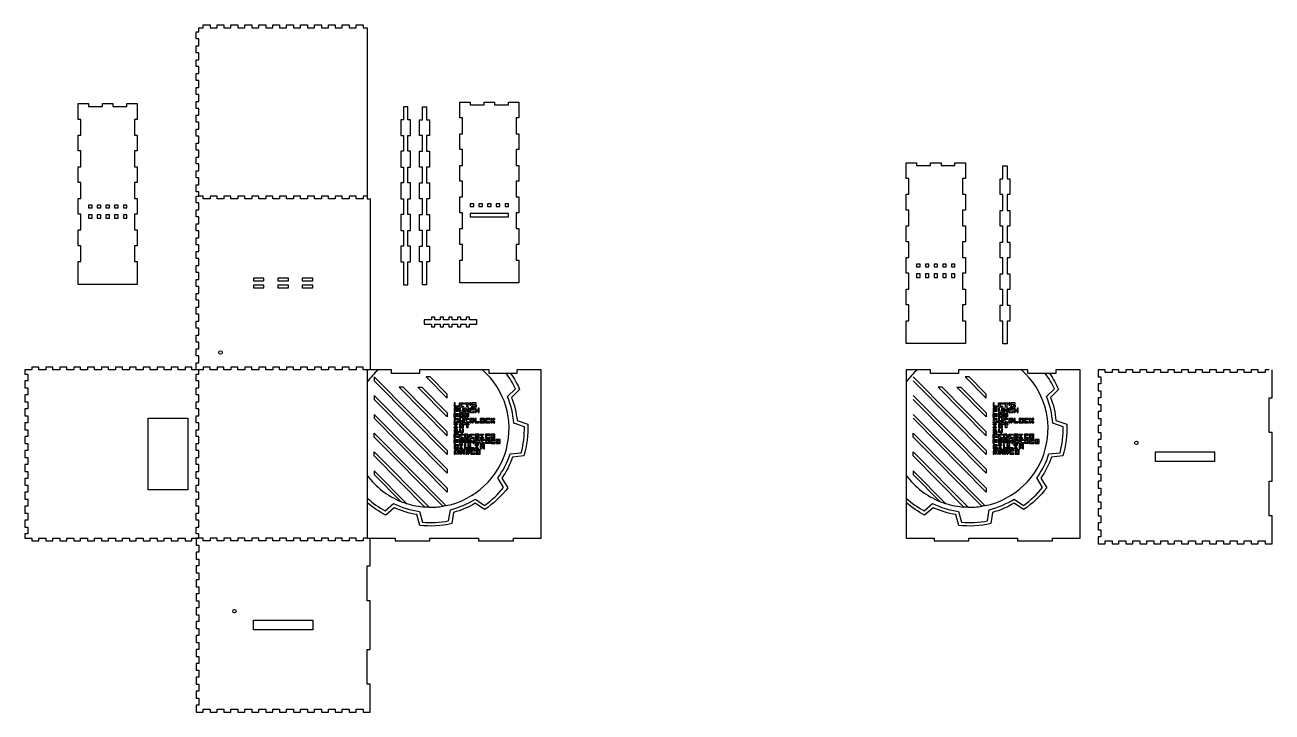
# Model space of a CAD drawing. Header units: millimetres. Extents: x 229 to 2022, y 191 to 1179.
import ezdxf

# ---------------------------------------------------------------- set-up
doc = ezdxf.new("R2010")
doc.units = ezdxf.units.MM
doc.header["$MEASUREMENT"] = 0
doc.layers.add('ENGRAVE', color=1, linetype='Continuous')
doc.layers.add('INCISIONE', color=3, linetype='Continuous')
doc.layers.add('TAGLIO', color=6, linetype='Continuous', true_color=0xff00ff)

msp = doc.modelspace()

# ---------------------------------------------------------------- linework, layer by layer
at = {"layer": 'ENGRAVE'}
for points in [[(846.2, 635.8), (846.2, 629.8), (852.2, 629.8), (852.2, 631.3), (847.7, 631.3), (847.7, 635.8), (846.2, 635.8)], [(846.2, 628.3), (846.2, 622.3), (847.7, 622.3), (847.7, 623.8), (852.2, 623.8), (852.2, 628.3), (846.2, 628.3)], [(849.2, 626.8), (849.2, 628.3)], [(849.7, 626.8), (849.7, 628.3)], [(853.7, 628.3), (853.7, 622.3), (859.7, 622.3), (859.7, 628.3), (858.2, 628.3), (858.2, 623.8), (855.2, 623.8), (855.2, 628.3), (853.7, 628.3)], [(861.2, 634.3), (861.2, 635.8), (867.2, 635.8), (867.2, 634.3), (865.7, 634.3), (865.7, 629.8), (864.2, 629.8), (864.2, 634.3), (861.2, 634.3)], [(861.2, 628.3), (861.2, 622.3), (862.7, 622.3), (862.7, 625.3), (864.2, 625.3), (864.2, 623.8), (865.7, 623.8), (865.7, 622.3), (867.2, 622.3), (867.2, 628.3), (865.7, 628.3), (865.7, 625.3), (864.2, 625.3), (864.2, 626.8), (862.7, 626.8), (862.7, 628.3), (861.2, 628.3)], [(868.7, 635.8), (868.7, 632.8), (870.2, 632.8), (870.2, 635.8), (868.7, 635.8)], [(868.7, 628.3), (868.7, 622.3), (874.7, 622.3), (874.7, 623.8), (870.2, 623.8), (870.2, 626.8), (874.7, 626.8), (874.7, 628.3), (868.7, 628.3)], [(876.2, 632.8), (877.7, 632.8), (877.7, 629.8), (871.7, 629.8), (871.7, 631.3), (876.2, 631.3), (876.2, 632.8)], [(876.2, 628.3), (876.2, 622.3), (877.7, 622.3), (877.7, 623.8), (880.7, 623.8), (880.7, 622.3), (882.2, 622.3), (882.2, 628.3), (880.7, 628.3), (880.7, 625.3), (877.7, 625.3), (877.7, 628.3), (876.2, 628.3)], [(1620.7, 635.8), (1620.7, 629.8), (1626.7, 629.8), (1626.7, 631.3), (1622.2, 631.3), (1622.2, 635.8), (1620.7, 635.8)], [(1620.7, 628.3), (1620.7, 622.3), (1622.2, 622.3), (1622.2, 623.8), (1626.7, 623.8), (1626.7, 628.3), (1620.7, 628.3)], [(1623.7, 626.8), (1623.7, 628.3)], [(1624.2, 626.8), (1624.2, 628.3)], [(1628.2, 628.3), (1628.2, 622.3), (1634.2, 622.3), (1634.2, 628.3), (1632.7, 628.3), (1632.7, 623.8), (1629.7, 623.8), (1629.7, 628.3), (1628.2, 628.3)], [(1635.7, 634.3), (1635.7, 635.8), (1641.7, 635.8), (1641.7, 634.3), (1640.2, 634.3), (1640.2, 629.8), (1638.7, 629.8), (1638.7, 634.3), (1635.7, 634.3)], [(1635.7, 628.3), (1635.7, 622.3), (1637.2, 622.3), (1637.2, 625.3), (1638.7, 625.3), (1638.7, 623.8), (1640.2, 623.8), (1640.2, 622.3), (1641.7, 622.3), (1641.7, 628.3), (1640.2, 628.3), (1640.2, 625.3), (1638.7, 625.3), (1638.7, 626.8), (1637.2, 626.8), (1637.2, 628.3), (1635.7, 628.3)], [(1643.2, 635.8), (1643.2, 632.8), (1644.7, 632.8), (1644.7, 635.8), (1643.2, 635.8)], [(1643.2, 628.3), (1643.2, 622.3), (1649.2, 622.3), (1649.2, 623.8), (1644.7, 623.8), (1644.7, 626.8), (1649.2, 626.8), (1649.2, 628.3), (1643.2, 628.3)], [(1650.7, 632.8), (1652.2, 632.8), (1652.2, 629.8), (1646.2, 629.8), (1646.2, 631.3), (1650.7, 631.3), (1650.7, 632.8)], [(1650.7, 628.3), (1650.7, 622.3), (1652.2, 622.3), (1652.2, 623.8), (1655.2, 623.8), (1655.2, 622.3), (1656.7, 622.3), (1656.7, 628.3), (1655.2, 628.3), (1655.2, 625.3), (1652.2, 625.3), (1652.2, 628.3), (1650.7, 628.3)], [(846.2, 620.8), (852.2, 620.8), (852.2, 619.3), (847.7, 619.3), (847.7, 617.8), (852.2, 617.8), (852.2, 616.3), (847.7, 616.3), (847.7, 614.8), (846.2, 614.8), (846.2, 620.8)], [(850.7, 610.3), (852.2, 610.3), (852.2, 607.3), (846.2, 607.3), (846.2, 608.8), (850.7, 608.8), (850.7, 610.3)], [(847.7, 625.3), (850.7, 625.3), (850.7, 626.8), (847.7, 626.8), (847.7, 625.3)], [(853.7, 620.8), (853.7, 614.8), (859.7, 614.8), (859.7, 620.8), (853.7, 620.8)], [(853.7, 613.3), (853.7, 607.3), (855.2, 607.3), (855.2, 608.8), (858.2, 608.8), (858.2, 607.3), (859.7, 607.3), (859.7, 613.3), (858.2, 613.3), (858.2, 610.3), (855.2, 610.3), (855.2, 613.3), (853.7, 613.3)], [(856.7, 619.3), (856.7, 620.8)], [(857.2, 619.3), (857.2, 620.8)], [(861.2, 620.8), (861.2, 614.8), (862.7, 614.8), (862.7, 616.3), (864.2, 616.3), (864.2, 614.8), (865.7, 614.8), (865.7, 616.3), (867.2, 616.3), (867.2, 620.8), (861.2, 620.8)], [(864.2, 619.3), (864.2, 620.8)], [(864.7, 619.3), (864.7, 620.8)], [(868.7, 613.3), (868.7, 607.3), (870.2, 607.3), (870.2, 608.8), (871.7, 608.8), (871.7, 607.3), (873.2, 607.3), (873.2, 608.8), (874.7, 608.8), (874.7, 613.3), (868.7, 613.3)], [(871.7, 611.8), (871.7, 613.3)], [(872.2, 611.8), (872.2, 613.3)], [(876.2, 613.3), (876.2, 607.3), (882.2, 607.3), (882.2, 608.8), (877.7, 608.8), (877.7, 613.3), (876.2, 613.3)], [(883.7, 613.3), (883.7, 607.3), (889.7, 607.3), (889.7, 613.3), (883.7, 613.3)], [(886.7, 611.8), (886.7, 613.3)], [(887.2, 611.8), (887.2, 613.3)], [(891.2, 613.3), (891.2, 607.3), (897.2, 607.3), (897.2, 608.8), (892.7, 608.8), (892.7, 611.8), (897.2, 611.8), (897.2, 613.3), (891.2, 613.3)], [(1620.7, 620.8), (1626.7, 620.8), (1626.7, 619.3), (1622.2, 619.3), (1622.2, 617.8), (1626.7, 617.8), (1626.7, 616.3), (1622.2, 616.3), (1622.2, 614.8), (1620.7, 614.8), (1620.7, 620.8)], [(1625.2, 610.3), (1626.7, 610.3), (1626.7, 607.3), (1620.7, 607.3), (1620.7, 608.8), (1625.2, 608.8), (1625.2, 610.3)], [(1622.2, 625.3), (1625.2, 625.3), (1625.2, 626.8), (1622.2, 626.8), (1622.2, 625.3)], [(1628.2, 620.8), (1628.2, 614.8), (1634.2, 614.8), (1634.2, 620.8), (1628.2, 620.8)], [(1628.2, 613.3), (1628.2, 607.3), (1629.7, 607.3), (1629.7, 608.8), (1632.7, 608.8), (1632.7, 607.3), (1634.2, 607.3), (1634.2, 613.3), (1632.7, 613.3), (1632.7, 610.3), (1629.7, 610.3), (1629.7, 613.3), (1628.2, 613.3)], [(1631.2, 619.3), (1631.2, 620.8)], [(1631.7, 619.3), (1631.7, 620.8)], [(1635.7, 620.8), (1635.7, 614.8), (1637.2, 614.8), (1637.2, 616.3), (1638.7, 616.3), (1638.7, 614.8), (1640.2, 614.8), (1640.2, 616.3), (1641.7, 616.3), (1641.7, 620.8), (1635.7, 620.8)], [(1638.7, 619.3), (1638.7, 620.8)], [(1639.2, 619.3), (1639.2, 620.8)], [(1643.2, 613.3), (1643.2, 607.3), (1644.7, 607.3), (1644.7, 608.8), (1646.2, 608.8), (1646.2, 607.3), (1647.7, 607.3), (1647.7, 608.8), (1649.2, 608.8), (1649.2, 613.3), (1643.2, 613.3)], [(1646.2, 611.8), (1646.2, 613.3)], [(1646.7, 611.8), (1646.7, 613.3)], [(1650.7, 613.3), (1650.7, 607.3), (1656.7, 607.3), (1656.7, 608.8), (1652.2, 608.8), (1652.2, 613.3), (1650.7, 613.3)], [(1658.2, 613.3), (1658.2, 607.3), (1664.2, 607.3), (1664.2, 613.3), (1658.2, 613.3)], [(1661.2, 611.8), (1661.2, 613.3)], [(1661.7, 611.8), (1661.7, 613.3)], [(1665.7, 613.3), (1665.7, 607.3), (1671.7, 607.3), (1671.7, 608.8), (1667.2, 608.8), (1667.2, 611.8), (1671.7, 611.8), (1671.7, 613.3), (1665.7, 613.3)], [(846.2, 598.3), (846.2, 592.3), (852.2, 592.3), (852.2, 595.3), (850.7, 595.3), (850.7, 593.8), (847.7, 593.8), (847.7, 596.8), (849.2, 596.8), (849.2, 595.3), (850.7, 595.3), (850.7, 596.8), (850.7, 598.3), (846.2, 598.3)], [(853.7, 605.8), (853.7, 599.8), (859.7, 599.8), (859.7, 605.8), (853.7, 605.8)], [(853.7, 598.3), (853.7, 593.8), (856.7, 593.8), (856.7, 592.3), (858.2, 592.3), (858.2, 593.8), (859.7, 593.8), (859.7, 598.3), (858.2, 598.3), (858.2, 595.3), (855.2, 595.3), (855.2, 598.3), (853.7, 598.3)], [(856.7, 604.3), (856.7, 605.8)], [(857.2, 604.3), (857.2, 605.8)], [(861.2, 604.3), (861.2, 605.8), (867.2, 605.8), (867.2, 604.3), (865.7, 604.3), (865.7, 599.8), (864.2, 599.8), (864.2, 604.3), (861.2, 604.3)], [(1620.7, 598.3), (1620.7, 592.3), (1626.7, 592.3), (1626.7, 595.3), (1625.2, 595.3), (1625.2, 593.8), (1622.2, 593.8), (1622.2, 596.8), (1623.7, 596.8), (1623.7, 595.3), (1625.2, 595.3), (1625.2, 596.8), (1625.2, 598.3), (1620.7, 598.3)], [(1628.2, 605.8), (1628.2, 599.8), (1634.2, 599.8), (1634.2, 605.8), (1628.2, 605.8)], [(1628.2, 598.3), (1628.2, 593.8), (1631.2, 593.8), (1631.2, 592.3), (1632.7, 592.3), (1632.7, 593.8), (1634.2, 593.8), (1634.2, 598.3), (1632.7, 598.3), (1632.7, 595.3), (1629.7, 595.3), (1629.7, 598.3), (1628.2, 598.3)], [(1631.2, 604.3), (1631.2, 605.8)], [(1631.7, 604.3), (1631.7, 605.8)], [(1635.7, 604.3), (1635.7, 605.8), (1641.7, 605.8), (1641.7, 604.3), (1640.2, 604.3), (1640.2, 599.8), (1638.7, 599.8), (1638.7, 604.3), (1635.7, 604.3)], [(846.2, 590.8), (852.2, 590.8), (852.2, 589.3), (847.7, 589.3), (847.7, 587.8), (852.2, 587.8), (852.2, 586.3), (847.7, 586.3), (847.7, 584.8), (846.2, 584.8), (846.2, 590.8)], [(846.2, 583.3), (852.2, 583.3), (852.2, 581.8), (847.7, 581.8), (847.7, 580.3), (852.2, 580.3), (852.2, 578.8), (847.7, 578.8), (847.7, 577.3), (846.2, 577.3), (846.2, 583.3)], [(852.2, 575.8), (846.2, 575.8), (846.2, 569.8), (852.2, 569.8), (852.2, 572.8), (850.7, 572.8), (850.7, 571.3), (847.7, 571.3), (847.7, 574.3), (852.2, 574.3), (852.2, 575.8)], [(853.7, 583.3), (853.7, 577.3), (855.2, 577.3), (855.2, 578.8), (856.7, 578.8), (856.7, 577.3), (858.2, 577.3), (858.2, 578.8), (859.7, 578.8), (859.7, 583.3), (853.7, 583.3)], [(856.7, 581.8), (856.7, 583.3)], [(857.2, 581.8), (857.2, 583.3)], [(861.2, 590.8), (861.2, 584.8), (865.7, 584.8), (865.7, 586.3), (867.2, 586.3), (867.2, 589.3), (865.7, 589.3), (865.7, 590.8), (861.2, 590.8)], [(861.2, 575.9), (861.2, 569.9), (867.2, 569.9), (867.2, 575.9), (865.7, 575.9), (865.7, 571.4), (862.7, 571.4), (862.7, 575.9), (861.2, 575.9)], [(865.7, 589.3), (862.7, 589.3), (862.7, 586.3), (865.7, 586.3), (865.7, 589.3)], [(862.7, 580.3), (862.7, 580.3), (865.7, 580.3), (865.7, 581.8), (862.7, 581.8), (862.7, 580.3)], [(864.2, 581.8), (864.2, 583.3)], [(864.7, 581.8), (864.7, 583.3)], [(868.7, 583.3), (868.7, 577.3), (870.2, 577.3), (870.2, 580.3), (871.7, 580.3), (871.7, 578.8), (873.2, 578.8), (873.2, 577.3), (874.7, 577.3), (874.7, 583.3), (873.2, 583.3), (873.2, 580.3), (871.7, 580.3), (871.7, 581.8), (870.2, 581.8), (870.2, 583.3), (868.7, 583.3)], [(868.7, 575.9), (868.7, 569.9), (874.7, 569.9), (874.7, 571.4), (870.2, 571.4), (870.2, 575.9), (868.7, 575.9)], [(876.2, 590.8), (876.2, 584.8), (877.7, 584.8), (877.7, 586.3), (879.2, 586.3), (879.2, 584.8), (880.7, 584.8), (880.7, 586.3), (882.2, 586.3), (882.2, 590.8), (876.2, 590.8)], [(876.2, 583.3), (876.2, 577.3), (882.2, 577.3), (882.2, 578.8), (877.7, 578.8), (877.7, 581.8), (882.2, 581.8), (882.2, 583.3), (876.2, 583.3)], [(879.2, 589.3), (879.2, 590.8)], [(879.7, 589.3), (879.7, 590.8)], [(885.2, 572.9), (885.2, 572.9), (888.2, 572.9), (888.2, 574.4), (885.2, 574.4), (885.2, 572.9)], [(886.7, 574.4), (886.7, 575.9)], [(887.2, 574.4), (887.2, 575.9)], [(891.2, 590.8), (891.2, 584.8), (897.2, 584.8), (897.2, 586.3), (892.7, 586.3), (892.7, 589.3), (897.2, 589.3), (897.2, 590.8), (891.2, 590.8)], [(895.7, 580.3), (897.2, 580.3), (897.2, 577.3), (891.2, 577.3), (891.2, 578.8), (895.7, 578.8), (895.7, 580.3)], [(898.7, 590.8), (898.7, 584.8), (904.7, 584.8), (904.7, 590.8), (898.7, 590.8)], [(898.7, 583.3), (898.7, 577.3), (904.7, 577.3), (904.7, 578.8), (900.2, 578.8), (900.2, 581.8), (904.7, 581.8), (904.7, 583.3), (898.7, 583.3)], [(901.7, 589.3), (901.7, 590.8)], [(902.2, 589.3), (902.2, 590.8)], [(906.2, 583.3), (906.2, 577.3), (912.2, 577.3), (912.2, 583.3), (906.2, 583.3)], [(909.2, 581.8), (909.2, 583.3)], [(909.7, 581.8), (909.7, 583.3)], [(1620.7, 590.8), (1626.7, 590.8), (1626.7, 589.3), (1622.2, 589.3), (1622.2, 587.8), (1626.7, 587.8), (1626.7, 586.3), (1622.2, 586.3), (1622.2, 584.8), (1620.7, 584.8), (1620.7, 590.8)], [(1620.7, 583.3), (1626.7, 583.3), (1626.7, 581.8), (1622.2, 581.8), (1622.2, 580.3), (1626.7, 580.3), (1626.7, 578.8), (1622.2, 578.8), (1622.2, 577.3), (1620.7, 577.3), (1620.7, 583.3)], [(1626.7, 575.8), (1620.7, 575.8), (1620.7, 569.8), (1626.7, 569.8), (1626.7, 572.8), (1625.2, 572.8), (1625.2, 571.3), (1622.2, 571.3), (1622.2, 574.3), (1626.7, 574.3), (1626.7, 575.8)], [(1628.2, 583.3), (1628.2, 577.3), (1629.7, 577.3), (1629.7, 578.8), (1631.2, 578.8), (1631.2, 577.3), (1632.7, 577.3), (1632.7, 578.8), (1634.2, 578.8), (1634.2, 583.3), (1628.2, 583.3)], [(1631.2, 581.8), (1631.2, 583.3)], [(1631.7, 581.8), (1631.7, 583.3)], [(1635.7, 590.8), (1635.7, 584.8), (1640.2, 584.8), (1640.2, 586.3), (1641.7, 586.3), (1641.7, 589.3), (1640.2, 589.3), (1640.2, 590.8), (1635.7, 590.8)], [(1635.7, 575.9), (1635.7, 569.9), (1641.7, 569.9), (1641.7, 575.9), (1640.2, 575.9), (1640.2, 571.4), (1637.2, 571.4), (1637.2, 575.9), (1635.7, 575.9)], [(1640.2, 589.3), (1637.2, 589.3), (1637.2, 586.3), (1640.2, 586.3), (1640.2, 589.3)], [(1637.2, 580.3), (1637.2, 580.3), (1640.2, 580.3), (1640.2, 581.8), (1637.2, 581.8), (1637.2, 580.3)], [(1638.7, 581.8), (1638.7, 583.3)], [(1639.2, 581.8), (1639.2, 583.3)], [(1643.2, 583.3), (1643.2, 577.3), (1644.7, 577.3), (1644.7, 580.3), (1646.2, 580.3), (1646.2, 578.8), (1647.7, 578.8), (1647.7, 577.3), (1649.2, 577.3), (1649.2, 583.3), (1647.7, 583.3), (1647.7, 580.3), (1646.2, 580.3), (1646.2, 581.8), (1644.7, 581.8), (1644.7, 583.3), (1643.2, 583.3)], [(1643.2, 575.9), (1643.2, 569.9), (1649.2, 569.9), (1649.2, 571.4), (1644.7, 571.4), (1644.7, 575.9), (1643.2, 575.9)], [(1650.7, 590.8), (1650.7, 584.8), (1652.2, 584.8), (1652.2, 586.3), (1653.7, 586.3), (1653.7, 584.8), (1655.2, 584.8), (1655.2, 586.3), (1656.7, 586.3), (1656.7, 590.8), (1650.7, 590.8)], [(1650.7, 583.3), (1650.7, 577.3), (1656.7, 577.3), (1656.7, 578.8), (1652.2, 578.8), (1652.2, 581.8), (1656.7, 581.8), (1656.7, 583.3), (1650.7, 583.3)], [(1653.7, 589.3), (1653.7, 590.8)], [(1654.2, 589.3), (1654.2, 590.8)], [(1659.7, 572.9), (1659.7, 572.9), (1662.7, 572.9), (1662.7, 574.4), (1659.7, 574.4), (1659.7, 572.9)], [(1661.2, 574.4), (1661.2, 575.9)], [(1661.7, 574.4), (1661.7, 575.9)], [(1665.7, 590.8), (1665.7, 584.8), (1671.7, 584.8), (1671.7, 586.3), (1667.2, 586.3), (1667.2, 589.3), (1671.7, 589.3), (1671.7, 590.8), (1665.7, 590.8)], [(1670.2, 580.3), (1671.7, 580.3), (1671.7, 577.3), (1665.7, 577.3), (1665.7, 578.8), (1670.2, 578.8), (1670.2, 580.3)], [(1673.2, 590.8), (1673.2, 584.8), (1679.2, 584.8), (1679.2, 590.8), (1673.2, 590.8)], [(1673.2, 583.3), (1673.2, 577.3), (1679.2, 577.3), (1679.2, 578.8), (1674.7, 578.8), (1674.7, 581.8), (1679.2, 581.8), (1679.2, 583.3), (1673.2, 583.3)], [(1676.2, 589.3), (1676.2, 590.8)], [(1676.7, 589.3), (1676.7, 590.8)], [(1680.7, 583.3), (1680.7, 577.3), (1686.7, 577.3), (1686.7, 583.3), (1680.7, 583.3)], [(1683.7, 581.8), (1683.7, 583.3)], [(1684.2, 581.8), (1684.2, 583.3)], [(846.2, 566.8), (846.2, 562.3), (847.7, 562.3), (847.7, 566.8), (846.2, 566.8)], [(847.7, 566.8), (847.7, 568.3), (853.7, 568.3), (853.7, 562.3), (852.2, 562.3), (852.2, 566.8), (850.7, 566.8), (850.7, 562.3), (849.2, 562.3), (849.2, 566.8), (847.7, 566.8)], [(856.7, 565.3), (856.7, 565.3), (859.7, 565.3), (859.7, 566.8), (856.7, 566.8), (856.7, 565.3)], [(858.2, 566.8), (858.2, 568.3)], [(858.7, 566.8), (858.7, 568.3)], [(862.7, 568.3), (862.7, 562.3), (864.2, 562.3), (864.2, 563.8), (865.7, 563.8), (865.7, 562.3), (867.2, 562.3), (867.2, 563.8), (868.7, 563.8), (868.7, 568.3), (862.7, 568.3)], [(865.7, 566.8), (865.7, 568.3)], [(866.2, 566.8), (866.2, 568.3)], [(870.2, 568.3), (870.2, 562.3), (876.2, 562.3), (876.2, 563.8), (871.7, 563.8), (871.7, 566.8), (876.2, 566.8), (876.2, 568.3), (870.2, 568.3)], [(877.7, 568.3), (877.7, 562.3), (883.7, 562.3), (883.7, 568.3), (877.7, 568.3)], [(880.7, 566.8), (880.7, 568.3)], [(881.2, 566.8), (881.2, 568.3)], [(1620.7, 566.8), (1620.7, 562.3), (1622.2, 562.3), (1622.2, 566.8), (1620.7, 566.8)], [(1622.2, 566.8), (1622.2, 568.3), (1628.2, 568.3), (1628.2, 562.3), (1626.7, 562.3), (1626.7, 566.8), (1625.2, 566.8), (1625.2, 562.3), (1623.7, 562.3), (1623.7, 566.8), (1622.2, 566.8)], [(1631.2, 565.3), (1631.2, 565.3), (1634.2, 565.3), (1634.2, 566.8), (1631.2, 566.8), (1631.2, 565.3)], [(1632.7, 566.8), (1632.7, 568.3)], [(1633.2, 566.8), (1633.2, 568.3)], [(1637.2, 568.3), (1637.2, 562.3), (1638.7, 562.3), (1638.7, 563.8), (1640.2, 563.8), (1640.2, 562.3), (1641.7, 562.3), (1641.7, 563.8), (1643.2, 563.8), (1643.2, 568.3), (1637.2, 568.3)], [(1640.2, 566.8), (1640.2, 568.3)], [(1640.7, 566.8), (1640.7, 568.3)], [(1644.7, 568.3), (1644.7, 562.3), (1650.7, 562.3), (1650.7, 563.8), (1646.2, 563.8), (1646.2, 566.8), (1650.7, 566.8), (1650.7, 568.3), (1644.7, 568.3)], [(1652.2, 568.3), (1652.2, 562.3), (1658.2, 562.3), (1658.2, 568.3), (1652.2, 568.3)], [(1655.2, 566.8), (1655.2, 568.3)], [(1655.7, 566.8), (1655.7, 568.3)]]:
    msp.add_lwpolyline(points, dxfattribs=at)
for points in [[(853.7, 635.8), (859.7, 635.8), (859.7, 634.3), (855.2, 634.3), (855.2, 632.8), (856.7, 632.8), (856.7, 631.3), (859.7, 631.3), (859.7, 629.8), (853.7, 629.8)], [(871.7, 635.8), (871.7, 632.8), (873.2, 632.8), (873.2, 634.3), (877.7, 634.3), (877.7, 635.8)], [(1628.2, 635.8), (1634.2, 635.8), (1634.2, 634.3), (1629.7, 634.3), (1629.7, 632.8), (1631.2, 632.8), (1631.2, 631.3), (1634.2, 631.3), (1634.2, 629.8), (1628.2, 629.8)], [(1646.2, 635.8), (1646.2, 632.8), (1647.7, 632.8), (1647.7, 634.3), (1652.2, 634.3), (1652.2, 635.8)], [(846.2, 613.3), (846.2, 610.3), (847.7, 610.3), (847.7, 611.8), (852.2, 611.8), (852.2, 613.3)], [(855.2, 619.3), (855.2, 616.3), (858.2, 616.3), (858.2, 619.3)], [(861.2, 613.3), (867.2, 613.3), (867.2, 611.8), (862.7, 611.8), (862.7, 610.3), (864.2, 610.3), (864.2, 608.8), (867.2, 608.8), (867.2, 607.3), (861.2, 607.3)], [(865.7, 617.8), (865.7, 619.3), (862.7, 619.3), (862.7, 617.8)], [(873.2, 610.3), (873.2, 611.8), (870.2, 611.8), (870.2, 610.3)], [(885.2, 611.8), (885.2, 608.8), (888.2, 608.8), (888.2, 611.8)], [(903.2, 608.8), (903.2, 611.8), (904.7, 611.8), (904.7, 613.3), (901.7, 613.3), (901.7, 611.8), (900.2, 611.8), (900.2, 613.3), (898.7, 613.3), (898.7, 607.3), (900.2, 607.3), (900.2, 610.3), (901.7, 610.3), (901.7, 607.3), (904.7, 607.3), (904.7, 608.8)], [(1620.7, 613.3), (1620.7, 610.3), (1622.2, 610.3), (1622.2, 611.8), (1626.7, 611.8), (1626.7, 613.3)], [(1629.7, 619.3), (1629.7, 616.3), (1632.7, 616.3), (1632.7, 619.3)], [(1635.7, 613.3), (1641.7, 613.3), (1641.7, 611.8), (1637.2, 611.8), (1637.2, 610.3), (1638.7, 610.3), (1638.7, 608.8), (1641.7, 608.8), (1641.7, 607.3), (1635.7, 607.3)], [(1640.2, 617.8), (1640.2, 619.3), (1637.2, 619.3), (1637.2, 617.8)], [(1647.7, 610.3), (1647.7, 611.8), (1644.7, 611.8), (1644.7, 610.3)], [(1659.7, 611.8), (1659.7, 608.8), (1662.7, 608.8), (1662.7, 611.8)], [(1677.7, 608.8), (1677.7, 611.8), (1679.2, 611.8), (1679.2, 613.3), (1676.2, 613.3), (1676.2, 611.8), (1674.7, 611.8), (1674.7, 613.3), (1673.2, 613.3), (1673.2, 607.3), (1674.7, 607.3), (1674.7, 610.3), (1676.2, 610.3), (1676.2, 607.3), (1679.2, 607.3), (1679.2, 608.8)], [(850.7, 605.8), (850.7, 604.3), (849.2, 604.3), (849.2, 601.3), (850.7, 601.3), (850.7, 599.8), (846.2, 599.8), (846.2, 601.3), (847.7, 601.3), (847.7, 604.3), (846.2, 604.3), (846.2, 605.8)], [(855.2, 604.3), (855.2, 601.3), (858.2, 601.3), (858.2, 604.3)], [(1625.2, 605.8), (1625.2, 604.3), (1623.7, 604.3), (1623.7, 601.3), (1625.2, 601.3), (1625.2, 599.8), (1620.7, 599.8), (1620.7, 601.3), (1622.2, 601.3), (1622.2, 604.3), (1620.7, 604.3), (1620.7, 605.8)], [(1629.7, 604.3), (1629.7, 601.3), (1632.7, 601.3), (1632.7, 604.3)], [(853.7, 590.8), (859.7, 590.8), (859.7, 589.3), (855.2, 589.3), (855.2, 587.8), (856.7, 587.8), (856.7, 586.3), (859.7, 586.3), (859.7, 584.8), (853.7, 584.8)], [(858.2, 575.9), (858.2, 574.4), (856.7, 574.4), (856.7, 571.4), (858.2, 571.4), (858.2, 569.9), (853.7, 569.9), (853.7, 571.4), (855.2, 571.4), (855.2, 574.4), (853.7, 574.4), (853.7, 575.9)], [(858.2, 580.3), (858.2, 581.8), (855.2, 581.8), (855.2, 580.3)], [(861.2, 577.3), (862.7, 577.3), (862.7, 578.8), (865.7, 578.8), (865.7, 577.3), (867.2, 577.3), (867.2, 583.3), (861.2, 583.3)], [(868.7, 590.8), (874.7, 590.8), (874.7, 589.3), (870.2, 589.3), (870.2, 587.8), (871.7, 587.8), (871.7, 586.3), (874.7, 586.3), (874.7, 584.8), (868.7, 584.8)], [(880.7, 575.9), (880.7, 574.4), (879.2, 574.4), (879.2, 571.4), (880.7, 571.4), (880.7, 569.9), (876.2, 569.9), (876.2, 571.4), (877.7, 571.4), (877.7, 574.4), (876.2, 574.4), (876.2, 575.9)], [(880.7, 587.8), (880.7, 589.3), (877.7, 589.3), (877.7, 587.8)], [(888.2, 590.8), (888.2, 589.3), (886.7, 589.3), (886.7, 586.3), (888.2, 586.3), (888.2, 584.8), (883.7, 584.8), (883.7, 586.3), (885.2, 586.3), (885.2, 589.3), (883.7, 589.3), (883.7, 590.8)], [(883.7, 583.3), (889.7, 583.3), (889.7, 581.8), (885.2, 581.8), (885.2, 580.3), (886.7, 580.3), (886.7, 578.8), (889.7, 578.8), (889.7, 577.3), (883.7, 577.3)], [(883.7, 569.9), (885.2, 569.9), (885.2, 571.4), (888.2, 571.4), (888.2, 569.9), (889.7, 569.9), (889.7, 575.9), (883.7, 575.9)], [(891.2, 583.3), (891.2, 580.3), (892.7, 580.3), (892.7, 581.8), (897.2, 581.8), (897.2, 583.3)], [(900.2, 589.3), (900.2, 586.3), (903.2, 586.3), (903.2, 589.3)], [(907.7, 581.8), (907.7, 578.8), (910.7, 578.8), (910.7, 581.8)], [(1628.2, 590.8), (1634.2, 590.8), (1634.2, 589.3), (1629.7, 589.3), (1629.7, 587.8), (1631.2, 587.8), (1631.2, 586.3), (1634.2, 586.3), (1634.2, 584.8), (1628.2, 584.8)], [(1632.7, 575.9), (1632.7, 574.4), (1631.2, 574.4), (1631.2, 571.4), (1632.7, 571.4), (1632.7, 569.9), (1628.2, 569.9), (1628.2, 571.4), (1629.7, 571.4), (1629.7, 574.4), (1628.2, 574.4), (1628.2, 575.9)], [(1632.7, 580.3), (1632.7, 581.8), (1629.7, 581.8), (1629.7, 580.3)], [(1635.7, 577.3), (1637.2, 577.3), (1637.2, 578.8), (1640.2, 578.8), (1640.2, 577.3), (1641.7, 577.3), (1641.7, 583.3), (1635.7, 583.3)], [(1643.2, 590.8), (1649.2, 590.8), (1649.2, 589.3), (1644.7, 589.3), (1644.7, 587.8), (1646.2, 587.8), (1646.2, 586.3), (1649.2, 586.3), (1649.2, 584.8), (1643.2, 584.8)], [(1655.2, 575.9), (1655.2, 574.4), (1653.7, 574.4), (1653.7, 571.4), (1655.2, 571.4), (1655.2, 569.9), (1650.7, 569.9), (1650.7, 571.4), (1652.2, 571.4), (1652.2, 574.4), (1650.7, 574.4), (1650.7, 575.9)], [(1655.2, 587.8), (1655.2, 589.3), (1652.2, 589.3), (1652.2, 587.8)], [(1662.7, 590.8), (1662.7, 589.3), (1661.2, 589.3), (1661.2, 586.3), (1662.7, 586.3), (1662.7, 584.8), (1658.2, 584.8), (1658.2, 586.3), (1659.7, 586.3), (1659.7, 589.3), (1658.2, 589.3), (1658.2, 590.8)], [(1658.2, 583.3), (1664.2, 583.3), (1664.2, 581.8), (1659.7, 581.8), (1659.7, 580.3), (1661.2, 580.3), (1661.2, 578.8), (1664.2, 578.8), (1664.2, 577.3), (1658.2, 577.3)], [(1658.2, 569.9), (1659.7, 569.9), (1659.7, 571.4), (1662.7, 571.4), (1662.7, 569.9), (1664.2, 569.9), (1664.2, 575.9), (1658.2, 575.9)], [(1665.7, 583.3), (1665.7, 580.3), (1667.2, 580.3), (1667.2, 581.8), (1671.7, 581.8), (1671.7, 583.3)], [(1674.7, 589.3), (1674.7, 586.3), (1677.7, 586.3), (1677.7, 589.3)], [(1682.2, 581.8), (1682.2, 578.8), (1685.2, 578.8), (1685.2, 581.8)], [(855.2, 562.3), (856.7, 562.3), (856.7, 563.8), (859.7, 563.8), (859.7, 562.3), (861.2, 562.3), (861.2, 568.3), (855.2, 568.3)], [(867.2, 565.3), (867.2, 566.8), (864.2, 566.8), (864.2, 565.3)], [(879.2, 566.8), (879.2, 563.8), (882.2, 563.8), (882.2, 566.8)], [(1629.7, 562.3), (1631.2, 562.3), (1631.2, 563.8), (1634.2, 563.8), (1634.2, 562.3), (1635.7, 562.3), (1635.7, 568.3), (1629.7, 568.3)], [(1641.7, 565.3), (1641.7, 566.8), (1638.7, 566.8), (1638.7, 565.3)], [(1653.7, 566.8), (1653.7, 563.8), (1656.7, 563.8), (1656.7, 566.8)]]:
    msp.add_lwpolyline(points, close=True, dxfattribs=at)
at = {"layer": 'INCISIONE'}
for points in [[(927.3, 678.4, -0.047604), (940.2, 655.1), (928.7, 643.6, -0.068356), (936.5, 610.5), (951.9, 605.3, -0.082899), (946.4, 559.6), (930.2, 558.1, -0.068356), (914.8, 527.8), (923.3, 513.9, -0.082899), (889.7, 482.4), (876.4, 491.7, -0.068356), (845.1, 478.3), (842.7, 462.3, -0.082899), (796.6, 459.7), (792.4, 475.4, -0.068356), (759.9, 485.2), (747.7, 474.5, -0.057056), (721.3, 492.3)], [(721.3, 498.9, 0.058752), (747, 480.5), (759, 491.2, 0.081892), (796.4, 479.9), (800.6, 464.3, 0.07022), (838.2, 466.4), (840.7, 482.3, 0.081892), (876.6, 497.7), (889.7, 488.5, 0.07022), (917.2, 514.3), (908.9, 528, 0.081892), (926.5, 562.8), (942.5, 564.2, 0.07022), (947, 601.7), (931.7, 606.8, 0.081892), (922.8, 644.9), (934.2, 656.2, 0.047747), (921.1, 678.4, 0.047747)], [(1701.8, 678.4, -0.047604), (1714.8, 655.1), (1703.3, 643.6, -0.068356), (1711, 610.5), (1726.4, 605.3, -0.082899), (1720.9, 559.6), (1704.7, 558.1, -0.068356), (1689.4, 527.8), (1697.9, 513.9, -0.082899), (1664.2, 482.4), (1650.9, 491.7, -0.068356), (1619.7, 478.3), (1617.2, 462.3, -0.082899), (1571.2, 459.7), (1567, 475.4, -0.068356), (1534.4, 485.2), (1522.2, 474.5, -0.057056), (1495.8, 492.3)], [(1495.8, 498.9, 0.058752), (1521.5, 480.5), (1533.6, 491.2, 0.081892), (1571, 479.9), (1575.1, 464.3, 0.07022), (1612.8, 466.4), (1615.2, 482.3, 0.081892), (1651.1, 497.7), (1664.3, 488.5, 0.07022), (1691.8, 514.3), (1683.4, 528, 0.081892), (1701, 562.8), (1717, 564.2, 0.07022), (1721.5, 601.7), (1706.3, 606.8, 0.081892), (1697.4, 644.9), (1708.8, 656.2, 0.047747), (1695.7, 678.4, 0.047747)]]:
    msp.add_lwpolyline(points, format="xyb", dxfattribs=at)
for centre, start, end in [((812, 598.9), 131.6062, 143.4324), ((812, 598.9), 281.5099, 48.3938), ((1586.6, 598.9), 131.6062, 143.4324), ((1586.6, 598.9), 281.5099, 48.3938), ((812, 598.9), 216.5676, 247.8592), ((1586.6, 598.9), 216.5676, 247.8592), ((812, 598.9), 252.5757, 266.0156), ((812, 598.9), 269.0028, 279.0499), ((1586.6, 598.9), 252.5757, 266.0156), ((1586.6, 598.9), 269.0028, 279.0499)]:
    msp.add_arc(centre, 113, start, end, dxfattribs=at)
at = {"layer": 'TAGLIO'}
for p, q in [((731.3, 673.4), (731.3, 667.7)), ((731.3, 646.4), (731.3, 640.7)), ((731.3, 619.4), (731.3, 613.7))]:
    msp.add_line(p, q, dxfattribs=at)
for points in [[(479.3, 933.3), (479.3, 939.4), (475.3, 939.4), (475.3, 949.4), (479.3, 949.4), (479.3, 959.4), (475.3, 959.4), (475.3, 969.4), (479.3, 969.4), (479.3, 979.4), (475.3, 979.4), (475.3, 989.4), (479.3, 989.4), (479.3, 999.4), (475.3, 999.4), (475.3, 1009.4), (479.3, 1009.4), (479.3, 1019.4), (475.3, 1019.4), (475.3, 1029.4), (479.3, 1029.4), (479.3, 1039.4), (475.3, 1039.4), (475.3, 1049.4), (479.3, 1049.4), (479.3, 1059.4), (475.3, 1059.4), (475.3, 1069.4), (479.3, 1069.4), (479.3, 1079.4), (475.3, 1079.4), (475.3, 1089.4), (479.3, 1089.4), (479.3, 1099.4), (475.3, 1099.4), (475.3, 1109.4), (479.3, 1109.4), (479.3, 1119.4), (475.3, 1119.4), (475.3, 1129.4), (479.3, 1129.4), (479.3, 1139.4), (475.3, 1139.4), (475.3, 1149.4), (479.3, 1149.4), (479.3, 1159.4), (475.3, 1159.4), (475.3, 1169.4), (479.3, 1169.4), (479.3, 1175.4), (485.3, 1175.4), (485.3, 1179.4), (495.3, 1179.4), (495.3, 1175.4), (505.3, 1175.4), (505.3, 1179.4), (515.3, 1179.4), (515.3, 1175.4), (525.3, 1175.4), (525.3, 1179.4), (535.3, 1179.4), (535.3, 1175.4), (545.3, 1175.4), (545.3, 1179.4), (555.3, 1179.4), (555.3, 1175.4), (565.3, 1175.4), (565.3, 1179.4), (575.3, 1179.4), (575.3, 1175.4), (585.3, 1175.4), (585.3, 1179.4), (595.3, 1179.4), (595.3, 1175.4), (605.3, 1175.4), (605.3, 1179.4), (615.3, 1179.4), (615.3, 1175.4), (625.3, 1175.4), (625.3, 1179.4), (635.3, 1179.4), (635.3, 1175.4), (645.3, 1175.4), (645.3, 1179.4), (655.3, 1179.4), (655.3, 1175.4), (665.3, 1175.4), (665.3, 1179.4), (675.3, 1179.4), (675.3, 1175.4), (685.3, 1175.4), (685.3, 1179.4), (695.3, 1179.4), (695.3, 1175.4), (705.3, 1175.4), (705.3, 1179.4), (715.3, 1179.4), (715.3, 1175.4), (721.3, 1175.4), (721.3, 933.3), (715.3, 933.3), (715.3, 929.4), (705.3, 929.4), (705.3, 933.3), (695.3, 933.3), (695.3, 929.4), (685.3, 929.4), (685.3, 933.3), (675.3, 933.3), (675.3, 929.4), (665.3, 929.4), (665.3, 933.3), (655.3, 933.3), (655.3, 929.4), (645.3, 929.4), (645.3, 933.3), (635.3, 933.3), (635.3, 929.4), (625.3, 929.4), (625.3, 933.3), (615.3, 933.3), (615.3, 929.4), (605.3, 929.4), (605.3, 933.3), (595.3, 933.3), (595.3, 929.4), (585.3, 929.4), (585.3, 933.3), (575.3, 933.3), (575.3, 929.4), (565.3, 929.4), (565.3, 933.3), (555.3, 933.3), (555.3, 929.4), (545.3, 929.4), (545.3, 933.3), (535.3, 933.3), (535.3, 929.4), (525.3, 929.4), (525.3, 933.3), (515.3, 933.3), (515.3, 929.4), (505.3, 929.4), (505.3, 933.3), (495.3, 933.3), (495.3, 929.4), (485.3, 929.4), (485.3, 933.3), (479.3, 933.3)], [(721.3, 933.3), (721.3, 929.4), (725.3, 929.4), (725.3, 683.4), (715.3, 683.4), (715.3, 687.4), (705.3, 687.4), (705.3, 683.4), (695.3, 683.4), (695.3, 687.4), (685.3, 687.4), (685.3, 683.4), (675.3, 683.4), (675.3, 687.4), (665.3, 687.4), (665.3, 683.4), (655.3, 683.4), (655.3, 687.4), (645.3, 687.4), (645.3, 683.4), (635.3, 683.4), (635.3, 687.4), (625.3, 687.4), (625.3, 683.4), (615.3, 683.4), (615.3, 687.4), (605.3, 687.4), (605.3, 683.4), (595.3, 683.4), (595.3, 687.4), (585.3, 687.4), (585.3, 683.4), (575.3, 683.4), (575.3, 687.4), (565.3, 687.4), (565.3, 683.4), (555.3, 683.4), (555.3, 687.4), (545.3, 687.4), (545.3, 683.4), (535.3, 683.4), (535.3, 687.4), (525.3, 687.4), (525.3, 683.4), (515.3, 683.4), (515.3, 687.4), (505.3, 687.4), (505.3, 683.4), (495.3, 683.4), (495.3, 687.4), (485.3, 687.4), (485.3, 683.4), (475.3, 683.4), (475.3, 693.4), (479.3, 693.4), (479.3, 703.4), (475.3, 703.4), (475.3, 713.4), (479.3, 713.4), (479.3, 723.4), (475.3, 723.4), (475.3, 733.4), (479.3, 733.4), (479.3, 743.4), (475.3, 743.4), (475.3, 753.4), (479.3, 753.4), (479.3, 763.4), (475.3, 763.4), (475.3, 773.4), (479.3, 773.4), (479.3, 783.4), (475.3, 783.4), (475.3, 793.4), (479.3, 793.4), (479.3, 803.4), (475.3, 803.4), (475.3, 813.4), (479.3, 813.4), (479.3, 823.4), (475.3, 823.4), (475.3, 833.4), (479.3, 833.4), (479.3, 843.4), (475.3, 843.4), (475.3, 853.4), (479.3, 853.4), (479.3, 863.4), (475.3, 863.4), (475.3, 873.4), (479.3, 873.4), (479.3, 883.4), (475.3, 883.4), (475.3, 893.4), (479.3, 893.4), (479.3, 903.4), (475.3, 903.4), (475.3, 913.4), (479.3, 913.4), (479.3, 923.4), (475.3, 923.4), (475.3, 933.3), (479.3, 933.3)], [(721.3, 683.4), (721.3, 441.4), (761.3, 441.4), (761.3, 437.4), (811.3, 437.4), (811.3, 441.4), (881.3, 441.4), (881.3, 437.4), (931.3, 437.4), (931.3, 441.4), (971.3, 441.4), (971.3, 683.4), (936.3, 683.4), (936.3, 678.4), (896.3, 678.4), (896.3, 683.4), (796.3, 683.4), (796.3, 678.4), (756.3, 678.4), (756.3, 683.4), (721.3, 683.4)], [(1495.8, 683.4), (1495.8, 441.4), (1535.8, 441.4), (1535.8, 437.4), (1585.8, 437.4), (1585.8, 441.4), (1655.8, 441.4), (1655.8, 437.4), (1705.8, 437.4), (1705.8, 441.4), (1745.8, 441.4), (1745.8, 683.4), (1710.8, 683.4), (1710.8, 678.4), (1670.8, 678.4), (1670.8, 683.4), (1570.8, 683.4), (1570.8, 678.4), (1530.8, 678.4), (1530.8, 683.4), (1495.8, 683.4)], [(2017.6, 683.4), (2011.6, 683.4), (2011.6, 679.4), (2001.6, 679.4), (2001.6, 683.4), (1991.6, 683.4), (1991.6, 679.4), (1981.6, 679.4), (1981.6, 683.4), (1971.6, 683.4), (1971.6, 679.4), (1961.6, 679.4), (1961.6, 683.4), (1951.6, 683.4), (1951.6, 679.4), (1941.6, 679.4), (1941.6, 683.4), (1931.6, 683.4), (1931.6, 679.4), (1921.6, 679.4), (1921.6, 683.4), (1911.6, 683.4), (1911.6, 679.4), (1901.6, 679.4), (1901.6, 683.4), (1891.6, 683.4), (1891.6, 679.4), (1881.6, 679.4), (1881.6, 683.4), (1871.6, 683.4), (1871.6, 679.4), (1861.6, 679.4), (1861.6, 683.4), (1851.6, 683.4), (1851.6, 679.4), (1841.6, 679.4), (1841.6, 683.4), (1831.6, 683.4), (1831.6, 679.4), (1821.6, 679.4), (1821.6, 683.4), (1811.6, 683.4), (1811.6, 679.4), (1801.6, 679.4), (1801.6, 683.4), (1791.6, 683.4), (1791.6, 679.4), (1781.6, 679.4), (1781.6, 683.4), (1771.6, 683.4), (1771.6, 673.4), (1775.6, 673.4), (1775.6, 663.4), (1771.6, 663.4), (1771.6, 653.4), (1775.6, 653.4), (1775.6, 643.4), (1771.6, 643.4), (1771.6, 633.4), (1775.6, 633.4), (1775.6, 623.4), (1771.6, 623.4), (1771.6, 613.4), (1775.6, 613.4), (1775.6, 603.4), (1771.6, 603.4), (1771.6, 593.4), (1775.6, 593.4), (1775.6, 583.4), (1771.6, 583.4), (1771.6, 573.4), (1775.6, 573.4), (1775.6, 563.4), (1771.6, 563.4), (1771.6, 553.4), (1775.6, 553.4), (1775.6, 543.4), (1771.6, 543.4), (1771.6, 533.4), (1775.6, 533.4), (1775.6, 523.4), (1771.6, 523.4), (1771.6, 513.4), (1775.6, 513.4), (1775.6, 503.4), (1771.6, 503.4), (1771.6, 493.4), (1775.6, 493.4), (1775.6, 483.4), (1771.6, 483.4), (1771.6, 473.4), (1775.6, 473.4), (1775.6, 463.4), (1771.6, 463.4), (1771.6, 453.4), (1775.6, 453.4), (1775.6, 443.4), (1771.6, 443.4), (1771.6, 433.4), (1781.6, 433.4), (1781.6, 437.4), (1791.6, 437.4), (1791.6, 433.4), (1801.6, 433.4), (1801.6, 437.4), (1811.6, 437.4), (1811.6, 433.4), (1821.6, 433.4), (1821.6, 437.4), (1831.6, 437.4), (1831.6, 433.4), (1841.6, 433.4), (1841.6, 437.4), (1851.6, 437.4), (1851.6, 433.4), (1861.6, 433.4), (1861.6, 437.4), (1871.6, 437.4), (1871.6, 433.4), (1881.6, 433.4), (1881.6, 437.4), (1891.6, 437.4), (1891.6, 433.4), (1901.6, 433.4), (1901.6, 437.4), (1911.6, 437.4), (1911.6, 433.4), (1921.6, 433.4), (1921.6, 437.4), (1931.6, 437.4), (1931.6, 433.4), (1941.6, 433.4), (1941.6, 437.4), (1951.6, 437.4), (1951.6, 433.4), (1961.6, 433.4), (1961.6, 437.4), (1971.6, 437.4), (1971.6, 433.4), (1981.6, 433.4), (1981.6, 437.4), (1991.6, 437.4), (1991.6, 433.4), (2001.6, 433.4), (2001.6, 437.4), (2011.6, 437.4), (2011.6, 433.4), (2021.6, 433.4), (2021.6, 473.4), (2017.6, 473.4), (2017.6, 523.4), (2021.6, 523.4), (2021.6, 593.4), (2017.6, 593.4), (2017.6, 643.4), (2021.6, 643.4), (2021.6, 683.4)], [(731.3, 673.4), (836.3, 567.4), (836.3, 561.7), (731.3, 667.7)], [(1505.8, 673.4), (1610.8, 567.4), (1610.8, 561.7), (1505.8, 667.7)], [(731.3, 646.4), (836.3, 540.4), (836.3, 534.7), (731.3, 640.7)], [(1505.8, 646.4), (1610.8, 540.4), (1610.8, 534.7), (1505.8, 640.7)], [(463.3, 510.9), (406.3, 510.9), (406.3, 613.9), (463.3, 613.9), (463.3, 510.9)], [(731.3, 619.4), (836.3, 513.4), (836.3, 507.7), (731.3, 613.7)], [(1505.8, 619.4), (1610.8, 513.4), (1610.8, 507.7), (1505.8, 613.7)], [(721.3, 441.4), (715.3, 441.4), (715.3, 437.4), (705.3, 437.4), (705.3, 441.4), (695.3, 441.4), (695.3, 437.4), (685.3, 437.4), (685.3, 441.4), (675.3, 441.4), (675.3, 437.4), (665.3, 437.4), (665.3, 441.4), (655.3, 441.4), (655.3, 437.4), (645.3, 437.4), (645.3, 441.4), (635.3, 441.4), (635.3, 437.4), (625.3, 437.4), (625.3, 441.4), (615.3, 441.4), (615.3, 437.4), (605.3, 437.4), (605.3, 441.4), (595.3, 441.4), (595.3, 437.4), (585.3, 437.4), (585.3, 441.4), (575.3, 441.4), (575.3, 437.4), (565.3, 437.4), (565.3, 441.4), (555.3, 441.4), (555.3, 437.4), (545.3, 437.4), (545.3, 441.4), (535.3, 441.4), (535.3, 437.4), (525.3, 437.4), (525.3, 441.4), (515.3, 441.4), (515.3, 437.4), (505.3, 437.4), (505.3, 441.4), (495.3, 441.4), (495.3, 437.4), (485.3, 437.4), (485.3, 441.4), (475.3, 441.4), (475.3, 431.4), (479.3, 431.4), (479.3, 421.4), (475.3, 421.4), (475.3, 411.4), (479.3, 411.4), (479.3, 401.4), (475.3, 401.4), (475.3, 391.4), (479.3, 391.4), (479.3, 381.4), (475.3, 381.4), (475.3, 371.4), (479.3, 371.4), (479.3, 361.4), (475.3, 361.4), (475.3, 351.4), (479.3, 351.4), (479.3, 341.4), (475.3, 341.4), (475.3, 331.4), (479.3, 331.4), (479.3, 321.4), (475.3, 321.4), (475.3, 311.4), (479.3, 311.4), (479.3, 301.4), (475.3, 301.4), (475.3, 291.4), (479.3, 291.4), (479.3, 281.4), (475.3, 281.4), (475.3, 271.4), (479.3, 271.4), (479.3, 261.4), (475.3, 261.4), (475.3, 251.4), (479.3, 251.4), (479.3, 241.4), (475.3, 241.4), (475.3, 231.4), (479.3, 231.4), (479.3, 221.4), (475.3, 221.4), (475.3, 211.4), (479.3, 211.4), (479.3, 201.4), (475.3, 201.4), (475.3, 191.4), (485.3, 191.4), (485.3, 195.4), (495.3, 195.4), (495.3, 191.4), (505.3, 191.4), (505.3, 195.4), (515.3, 195.4), (515.3, 191.4), (525.3, 191.4), (525.3, 195.4), (535.3, 195.4), (535.3, 191.4), (545.3, 191.4), (545.3, 195.4), (555.3, 195.4), (555.3, 191.4), (565.3, 191.4), (565.3, 195.4), (575.3, 195.4), (575.3, 191.4), (585.3, 191.4), (585.3, 195.4), (595.3, 195.4), (595.3, 191.4), (605.3, 191.4), (605.3, 195.4), (615.3, 195.4), (615.3, 191.4), (625.3, 191.4), (625.3, 195.4), (635.3, 195.4), (635.3, 191.4), (645.3, 191.4), (645.3, 195.4), (655.3, 195.4), (655.3, 191.4), (665.3, 191.4), (665.3, 195.4), (675.3, 195.4), (675.3, 191.4), (685.3, 191.4), (685.3, 195.4), (695.3, 195.4), (695.3, 191.4), (705.3, 191.4), (705.3, 195.4), (715.3, 195.4), (715.3, 191.4), (725.3, 191.4), (725.3, 231.4), (721.3, 231.4), (721.3, 281.4), (725.3, 281.4), (725.3, 351.4), (721.3, 351.4), (721.3, 401.4), (725.3, 401.4), (725.3, 441.4)]]:
    msp.add_lwpolyline(points, dxfattribs=at)
for points in [[(305.7, 1020.9), (309.7, 1020.9), (309.7, 1043.6), (305.7, 1043.6), (305.7, 1066.3), (320.7, 1066.3), (320.7, 1062.3), (340.7, 1062.3), (340.7, 1066.3), (355.7, 1066.3), (355.7, 1062.3), (375.7, 1062.3), (375.7, 1066.3), (390.7, 1066.3), (390.7, 1043.6), (386.7, 1043.6), (386.7, 1020.9), (390.7, 1020.9), (390.7, 998.1), (386.7, 998.1), (386.7, 975.4), (390.7, 975.4), (390.7, 952.7), (386.7, 952.7), (386.7, 930), (390.7, 930), (390.7, 907.2), (386.7, 907.2), (386.7, 884.5), (390.7, 884.5), (390.7, 861.8), (386.7, 861.8), (386.7, 839.1), (390.7, 839.1), (390.7, 806.3), (305.7, 806.3), (305.7, 839.1), (309.7, 839.1), (309.7, 861.8), (305.7, 861.8), (305.7, 884.5), (309.7, 884.5), (309.7, 907.2), (305.7, 907.2), (305.7, 930), (309.7, 930), (309.7, 952.7), (305.7, 952.7), (305.7, 975.4), (309.7, 975.4), (309.7, 998.1), (305.7, 998.1)], [(779.3, 884), (783.3, 884), (783.3, 906.7), (779.3, 906.7), (779.3, 929.5), (783.3, 929.5), (783.3, 952.2), (779.3, 952.2), (779.3, 974.9), (783.3, 974.9), (783.3, 997.7), (779.3, 997.7), (779.3, 1020.4), (783.3, 1020.4), (783.3, 1043.1), (779.3, 1043.1), (779.3, 1061.6), (773.3, 1061.6), (773.3, 1043.1), (769.3, 1043.1), (769.3, 1020.4), (773.3, 1020.4), (773.3, 997.7), (769.3, 997.7), (769.3, 974.9), (773.3, 974.9), (773.3, 952.2), (769.3, 952.2), (769.3, 929.5), (773.3, 929.5), (773.3, 906.7), (769.3, 906.7), (769.3, 884), (773.3, 884), (773.3, 861.3), (769.3, 861.3), (769.3, 838.6), (773.3, 838.6), (773.3, 805.8), (779.3, 805.8), (779.3, 838.6), (783.3, 838.6), (783.3, 861.3), (779.3, 861.3)], [(806.5, 884), (806.5, 861.3), (810.5, 861.3), (810.5, 838.6), (806.5, 838.6), (806.5, 805.8), (800.5, 805.8), (800.5, 838.6), (796.5, 838.6), (796.5, 861.3), (800.5, 861.3), (800.5, 884), (796.5, 884), (796.5, 906.7), (800.5, 906.7), (800.5, 929.5), (796.5, 929.5), (796.5, 952.2), (800.5, 952.2), (800.5, 974.9), (796.5, 974.9), (796.5, 997.7), (800.5, 997.7), (800.5, 1020.4), (796.5, 1020.4), (796.5, 1043.1), (800.5, 1043.1), (800.5, 1061.6), (806.5, 1061.6), (806.5, 1043.1), (810.5, 1043.1), (810.5, 1020.4), (806.5, 1020.4), (806.5, 997.7), (810.5, 997.7), (810.5, 974.9), (806.5, 974.9), (806.5, 952.2), (810.5, 952.2), (810.5, 929.5), (806.5, 929.5), (806.5, 906.7), (810.5, 906.7), (810.5, 884)], [(939.2, 932), (939.2, 909.2), (935.2, 909.2), (935.2, 886.5), (939.2, 886.5), (939.2, 863.8), (935.2, 863.8), (935.2, 841.1), (939.2, 841.1), (939.2, 808.3), (854.2, 808.3), (854.2, 841.1), (858.2, 841.1), (858.2, 863.8), (854.2, 863.8), (854.2, 886.5), (858.2, 886.5), (858.2, 909.2), (854.2, 909.2), (854.2, 932), (858.2, 932), (858.2, 954.7), (854.2, 954.7), (854.2, 977.4), (858.2, 977.4), (858.2, 1000.1), (854.2, 1000.1), (854.2, 1022.9), (858.2, 1022.9), (858.2, 1045.6), (854.2, 1045.6), (854.2, 1068.3), (869.2, 1068.3), (869.2, 1064.3), (889.2, 1064.3), (889.2, 1068.3), (904.2, 1068.3), (904.2, 1064.3), (924.2, 1064.3), (924.2, 1068.3), (939.2, 1068.3), (939.2, 1045.6), (935.2, 1045.6), (935.2, 1022.9), (939.2, 1022.9), (939.2, 1000.1), (935.2, 1000.1), (935.2, 977.4), (939.2, 977.4), (939.2, 954.7), (935.2, 954.7), (935.2, 932)], [(1495.8, 935.8), (1499.8, 935.8), (1499.8, 958.6), (1495.8, 958.6), (1495.8, 981.3), (1510.8, 981.3), (1510.8, 977.3), (1530.8, 977.3), (1530.8, 981.3), (1545.8, 981.3), (1545.8, 977.3), (1565.8, 977.3), (1565.8, 981.3), (1580.8, 981.3), (1580.8, 958.6), (1576.8, 958.6), (1576.8, 935.8), (1580.8, 935.8), (1580.8, 913.1), (1576.8, 913.1), (1576.8, 890.4), (1580.8, 890.4), (1580.8, 867.6), (1576.8, 867.6), (1576.8, 844.9), (1580.8, 844.9), (1580.8, 822.2), (1576.8, 822.2), (1576.8, 799.5), (1580.8, 799.5), (1580.8, 776.7), (1576.8, 776.7), (1576.8, 754), (1580.8, 754), (1580.8, 721.3), (1495.8, 721.3), (1495.8, 754), (1499.8, 754), (1499.8, 776.7), (1495.8, 776.7), (1495.8, 799.5), (1499.8, 799.5), (1499.8, 822.2), (1495.8, 822.2), (1495.8, 844.9), (1499.8, 844.9), (1499.8, 867.6), (1495.8, 867.6), (1495.8, 890.4), (1499.8, 890.4), (1499.8, 913.1), (1495.8, 913.1)], [(1640.7, 799), (1640.7, 776.2), (1644.7, 776.2), (1644.7, 753.5), (1640.7, 753.5), (1640.7, 720.8), (1634.7, 720.8), (1634.7, 753.5), (1630.7, 753.5), (1630.7, 776.2), (1634.7, 776.2), (1634.7, 799), (1630.7, 799), (1630.7, 821.7), (1634.7, 821.7), (1634.7, 844.4), (1630.7, 844.4), (1630.7, 867.2), (1634.7, 867.2), (1634.7, 889.9), (1630.7, 889.9), (1630.7, 912.6), (1634.7, 912.6), (1634.7, 935.3), (1630.7, 935.3), (1630.7, 958.1), (1634.7, 958.1), (1634.7, 976.6), (1640.7, 976.6), (1640.7, 958.1), (1644.7, 958.1), (1644.7, 935.3), (1640.7, 935.3), (1640.7, 912.6), (1644.7, 912.6), (1644.7, 889.9), (1640.7, 889.9), (1640.7, 867.2), (1644.7, 867.2), (1644.7, 844.4), (1640.7, 844.4), (1640.7, 821.7), (1644.7, 821.7), (1644.7, 799)], [(320.7, 920.3), (320.7, 916.3), (325.7, 916.3), (325.7, 920.3)], [(333.2, 920.3), (333.2, 916.3), (338.2, 916.3), (338.2, 920.3)], [(345.7, 920.3), (345.7, 916.3), (350.7, 916.3), (350.7, 920.3)], [(358.2, 920.3), (358.2, 916.3), (363.2, 916.3), (363.2, 920.3)], [(370.7, 920.3), (370.7, 916.3), (375.7, 916.3), (375.7, 920.3)], [(869.2, 922.3), (869.2, 918.3), (874.2, 918.3), (874.2, 922.3)], [(881.7, 922.3), (881.7, 918.3), (886.7, 918.3), (886.7, 922.3)], [(894.2, 922.3), (894.2, 918.3), (899.2, 918.3), (899.2, 922.3)], [(906.7, 922.3), (906.7, 918.3), (911.7, 918.3), (911.7, 922.3)], [(919.2, 922.3), (919.2, 918.3), (924.2, 918.3), (924.2, 922.3)], [(325.7, 906.3), (320.7, 906.3), (320.7, 901.3), (325.7, 901.3)], [(338.2, 906.3), (333.2, 906.3), (333.2, 901.3), (338.2, 901.3)], [(350.7, 906.3), (345.7, 906.3), (345.7, 901.3), (350.7, 901.3)], [(363.2, 906.3), (358.2, 906.3), (358.2, 901.3), (363.2, 901.3)], [(375.7, 906.3), (370.7, 906.3), (370.7, 901.3), (375.7, 901.3)], [(924.2, 908.3), (869.2, 908.3), (869.2, 903.3), (924.2, 903.3)], [(1510.8, 835.3), (1510.8, 831.3), (1515.8, 831.3), (1515.8, 835.3)], [(1523.3, 835.3), (1523.3, 831.3), (1528.3, 831.3), (1528.3, 835.3)], [(1535.8, 835.3), (1535.8, 831.3), (1540.8, 831.3), (1540.8, 835.3)], [(1548.3, 835.3), (1548.3, 831.3), (1553.3, 831.3), (1553.3, 835.3)], [(1560.8, 835.3), (1560.8, 831.3), (1565.8, 831.3), (1565.8, 835.3)], [(572.8, 815.4), (557.8, 815.4), (557.8, 811.4), (572.8, 811.4)], [(592.8, 815.4), (592.8, 811.4), (607.8, 811.4), (607.8, 815.4)], [(627.8, 815.4), (627.8, 811.4), (642.8, 811.4), (642.8, 815.4)], [(1515.8, 821.3), (1510.8, 821.3), (1510.8, 816.3), (1515.8, 816.3)], [(1528.3, 821.3), (1523.3, 821.3), (1523.3, 816.3), (1528.3, 816.3)], [(1540.8, 821.3), (1535.8, 821.3), (1535.8, 816.3), (1540.8, 816.3)], [(1553.3, 821.3), (1548.3, 821.3), (1548.3, 816.3), (1553.3, 816.3)], [(1565.8, 821.3), (1560.8, 821.3), (1560.8, 816.3), (1565.8, 816.3)], [(572.8, 805.4), (557.8, 805.4), (557.8, 801.4), (572.8, 801.4)], [(592.8, 805.4), (592.8, 801.4), (607.8, 801.4), (607.8, 805.4)], [(627.8, 805.4), (627.8, 801.4), (642.8, 801.4), (642.8, 805.4)], [(843.4, 749.2), (850.9, 749.2), (850.9, 745.2), (855.9, 745.2), (855.9, 749.2), (863.4, 749.2), (863.4, 745.2), (868.4, 745.2), (868.4, 749.2), (878.9, 749.2), (878.9, 755.2), (868.4, 755.2), (868.4, 759.2), (863.4, 759.2), (863.4, 755.2), (855.9, 755.2), (855.9, 759.2), (850.9, 759.2), (850.9, 755.2), (843.4, 755.2), (843.4, 759.2), (838.4, 759.2), (838.4, 755.2), (830.9, 755.2), (830.9, 759.2), (825.9, 759.2), (825.9, 755.2), (818.4, 755.2), (818.4, 759.2), (813.4, 759.2), (813.4, 755.2), (802.9, 755.2), (802.9, 749.2), (813.4, 749.2), (813.4, 745.2), (818.4, 745.2), (818.4, 749.2), (825.9, 749.2), (825.9, 745.2), (830.9, 745.2), (830.9, 749.2), (838.4, 749.2), (838.4, 745.2), (843.4, 745.2)], [(479.3, 441.4), (479.3, 447.4), (475.3, 447.4), (475.3, 457.4), (479.3, 457.4), (479.3, 467.4), (475.3, 467.4), (475.3, 477.4), (479.3, 477.4), (479.3, 487.4), (475.3, 487.4), (475.3, 497.4), (479.3, 497.4), (479.3, 507.4), (475.3, 507.4), (475.3, 517.4), (479.3, 517.4), (479.3, 527.4), (475.3, 527.4), (475.3, 537.4), (479.3, 537.4), (479.3, 547.4), (475.3, 547.4), (475.3, 557.4), (479.3, 557.4), (479.3, 567.4), (475.3, 567.4), (475.3, 577.4), (479.3, 577.4), (479.3, 587.4), (475.3, 587.4), (475.3, 597.4), (479.3, 597.4), (479.3, 607.4), (475.3, 607.4), (475.3, 617.4), (479.3, 617.4), (479.3, 627.4), (475.3, 627.4), (475.3, 637.4), (479.3, 637.4), (479.3, 647.4), (475.3, 647.4), (475.3, 657.4), (479.3, 657.4), (479.3, 667.4), (475.3, 667.4), (475.3, 677.4), (479.3, 677.4), (479.3, 683.4), (469.3, 683.4), (469.3, 687.4), (459.3, 687.4), (459.3, 683.4), (449.3, 683.4), (449.3, 687.4), (439.3, 687.4), (439.3, 683.4), (429.3, 683.4), (429.3, 687.4), (419.3, 687.4), (419.3, 683.4), (409.3, 683.4), (409.3, 687.4), (399.3, 687.4), (399.3, 683.4), (389.3, 683.4), (389.3, 687.4), (379.3, 687.4), (379.3, 683.4), (369.3, 683.4), (369.3, 687.4), (359.3, 687.4), (359.3, 683.4), (349.3, 683.4), (349.3, 687.4), (339.3, 687.4), (339.3, 683.4), (329.3, 683.4), (329.3, 687.4), (319.3, 687.4), (319.3, 683.4), (309.3, 683.4), (309.3, 687.4), (299.3, 687.4), (299.3, 683.4), (289.3, 683.4), (289.3, 687.4), (279.3, 687.4), (279.3, 683.4), (269.3, 683.4), (269.3, 687.4), (259.3, 687.4), (259.3, 683.4), (249.3, 683.4), (249.3, 687.4), (239.3, 687.4), (239.3, 683.4), (229.3, 683.4), (229.3, 677.4), (233.3, 677.4), (233.3, 667.4), (229.3, 667.4), (229.3, 657.4), (233.3, 657.4), (233.3, 647.4), (229.3, 647.4), (229.3, 637.4), (233.3, 637.4), (233.3, 627.4), (229.3, 627.4), (229.3, 617.4), (233.3, 617.4), (233.3, 607.4), (229.3, 607.4), (229.3, 597.4), (233.3, 597.4), (233.3, 587.4), (229.3, 587.4), (229.3, 577.4), (233.3, 577.4), (233.3, 567.4), (229.3, 567.4), (229.3, 557.4), (233.3, 557.4), (233.3, 547.4), (229.3, 547.4), (229.3, 537.4), (233.3, 537.4), (233.3, 527.4), (229.3, 527.4), (229.3, 517.4), (233.3, 517.4), (233.3, 507.4), (229.3, 507.4), (229.3, 497.4), (233.3, 497.4), (233.3, 487.4), (229.3, 487.4), (229.3, 477.4), (233.3, 477.4), (233.3, 467.4), (229.3, 467.4), (229.3, 457.4), (233.3, 457.4), (233.3, 447.4), (229.3, 447.4), (229.3, 441.4), (239.3, 441.4), (239.3, 437.4), (249.3, 437.4), (249.3, 441.4), (259.3, 441.4), (259.3, 437.4), (269.3, 437.4), (269.3, 441.4), (279.3, 441.4), (279.3, 437.4), (289.3, 437.4), (289.3, 441.4), (299.3, 441.4), (299.3, 437.4), (309.3, 437.4), (309.3, 441.4), (319.3, 441.4), (319.3, 437.4), (329.3, 437.4), (329.3, 441.4), (339.3, 441.4), (339.3, 437.4), (349.3, 437.4), (349.3, 441.4), (359.3, 441.4), (359.3, 437.4), (369.3, 437.4), (369.3, 441.4), (379.3, 441.4), (379.3, 437.4), (389.3, 437.4), (389.3, 441.4), (399.3, 441.4), (399.3, 437.4), (409.3, 437.4), (409.3, 441.4), (419.3, 441.4), (419.3, 437.4), (429.3, 437.4), (429.3, 441.4), (439.3, 441.4), (439.3, 437.4), (449.3, 437.4), (449.3, 441.4), (459.3, 441.4), (459.3, 437.4), (469.3, 437.4), (469.3, 441.4)], [(805.9, 673.4), (836.3, 642.7), (836.3, 648.4), (811.5, 673.4)], [(1580.4, 673.4), (1610.8, 642.7), (1610.8, 648.4), (1586.1, 673.4)], [(772.9, 658.4), (767.2, 658.4), (836.3, 588.7), (836.3, 594.4)], [(799.6, 658.4), (836.3, 621.4), (836.3, 615.7), (794, 658.4)], [(1547.4, 658.4), (1541.8, 658.4), (1610.8, 588.7), (1610.8, 594.4)], [(1574.2, 658.4), (1610.8, 621.4), (1610.8, 615.7), (1568.5, 658.4)], [(1939.1, 565.4), (1939.1, 551.4), (1854.1, 551.4), (1854.1, 565.4)], [(642.8, 323.4), (642.8, 309.4), (557.8, 309.4), (557.8, 323.4)]]:
    msp.add_lwpolyline(points, close=True, dxfattribs=at)
for points in [[(731.3, 592.4), (834.6, 488.1, -0.010734), (829.8, 487.3), (731.3, 586.7)], [(1505.8, 592.4), (1609.1, 488.1, -0.010734), (1604.3, 487.3), (1505.8, 586.7)], [(804.2, 486.1), (731.3, 559.7), (731.3, 565.4), (810, 485.9, -0.013035)], [(1578.7, 486.1), (1505.8, 559.7), (1505.8, 565.4), (1584.6, 485.9, -0.013035)], [(731.3, 532.7), (769.4, 494.2, 0.020582), (778.2, 491), (731.3, 538.4)], [(1505.8, 532.7), (1544, 494.2, 0.020582), (1552.7, 491), (1505.8, 538.4)]]:
    msp.add_lwpolyline(points, format="xyb", close=True, dxfattribs=at)
for centre in [(510.3, 708.4), (1826.6, 578.4), (530.3, 336.4)]:
    msp.add_circle(centre, 2.5, dxfattribs=at)

doc.saveas('drawing.dxf')
